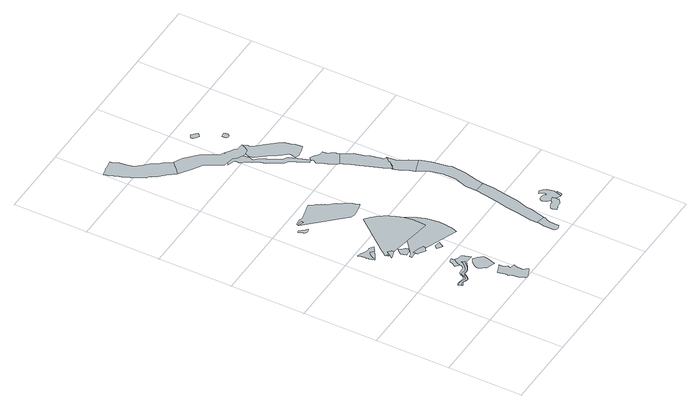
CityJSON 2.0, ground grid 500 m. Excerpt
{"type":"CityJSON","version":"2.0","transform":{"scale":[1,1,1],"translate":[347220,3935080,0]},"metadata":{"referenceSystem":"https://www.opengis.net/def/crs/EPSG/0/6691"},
"CityObjects":{
"object1":{"type":"GenericCityObject","attributes":{"prefecture":"14","disasterType":"2","areaType":"2","zoneNumber":81002,"zoneName":"鬼久保沢","status":"0"},"geometry":[{"type":"MultiSurface","lod":"1","boundaries":[[[0,1,2,3,4,5,6,7,8,9,10,11,12,13,14,15,16,17,18,19,20,21,22,23,24,25,26,27,28,29,30,31,32]]]}]},
"object2":{"type":"GenericCityObject","attributes":{"prefecture":"14","disasterType":"2","areaType":"1","zoneNumber":81002,"zoneName":"鬼久保沢","status":"0"},"geometry":[{"type":"MultiSurface","lod":"1","boundaries":[[[33,34,35,36,37,38,39,40,41,42,43,44,45,46,47,48,49,50,51,52,53,54,55,56,57,58,59,60,61,62,63,64,65,66,67,68,69,70,71,72,73,74,75,76,77,78,79,80,81,82,83,84,85,86,87,88,89,90,91,92,93,94,95,96,97]]]}]},
"object3":{"type":"GenericCityObject","attributes":{"prefecture":"14","disasterType":"1","areaType":"2","zoneNumber":"151-H26-38004","zoneName":"葉山島4","status":"0"},"geometry":[{"type":"MultiSurface","lod":"1","boundaries":[[[98,99,100,101,102,103,104,105,106,107,108,109,110,111,112]]]}]},
"object4":{"type":"GenericCityObject","attributes":{"prefecture":"14","disasterType":"1","areaType":"1","zoneNumber":"151-H26-38004","zoneName":"葉山島4","status":"0"},"geometry":[{"type":"MultiSurface","lod":"1","boundaries":[[[113,114,115,112,98,99,100,116,117,118,119,120,121,122,123,124,125,126,127,128,129,130,131,132]]]}]},
"object5":{"type":"GenericCityObject","attributes":{"prefecture":"14","disasterType":"2","areaType":"2","zoneNumber":81003,"zoneName":"中平沢北第二沢","status":"0"},"geometry":[{"type":"MultiSurface","lod":"1","boundaries":[[[133,134,135,136,137]]]}]},
"object6":{"type":"GenericCityObject","attributes":{"prefecture":"14","disasterType":"1","areaType":"1","zoneNumber":"151-H26-38004","zoneName":"葉山島4","status":"0"},"geometry":[{"type":"MultiSurface","lod":"1","boundaries":[[[138,139,140,141,142,143,144,145,146,147,148,149,150,151,152]]]}]},
"object7":{"type":"GenericCityObject","attributes":{"prefecture":"14","disasterType":"1","areaType":"1","zoneNumber":"151-H26-38005","zoneName":"葉山島5","status":"0"},"geometry":[{"type":"MultiSurface","lod":"1","boundaries":[[[153,154,155,156,157,158,159,160,161,162,163,164,165,166,167,168,169,170,171]]]}]},
"object8":{"type":"GenericCityObject","attributes":{"prefecture":"14","disasterType":"1","areaType":"1","zoneNumber":"151-H26-38005","zoneName":"葉山島5","status":"0"},"geometry":[{"type":"MultiSurface","lod":"1","boundaries":[[[172,173,174,175,176,177,178,179,180,181,182,183,184,185,186,187,188,189,190,191,192,193,194,195,196,197,198,199,200,201,202,203,204]]]}]},
"object9":{"type":"GenericCityObject","attributes":{"prefecture":"14","disasterType":"1","areaType":"1","zoneNumber":"151-H26-38004","zoneName":"葉山島4","status":"0"},"geometry":[{"type":"MultiSurface","lod":"1","boundaries":[[[205,206,207,208,209,210,211,212,213,214,215,216,217,218,219,220,221,222]]]}]},
"object10":{"type":"GenericCityObject","attributes":{"prefecture":"14","disasterType":"1","areaType":"1","zoneNumber":"151-H26-38005","zoneName":"葉山島5","status":"0"},"geometry":[{"type":"MultiSurface","lod":"1","boundaries":[[[223,224,225,226,227,228,229,230,231,232,233,234,235,236,237,238,239,240,241,242,243,244,245,246]]]}]},
"object11":{"type":"GenericCityObject","attributes":{"prefecture":"14","disasterType":"1","areaType":"1","zoneNumber":"151-H26-38004","zoneName":"葉山島4","status":"0"},"geometry":[{"type":"MultiSurface","lod":"1","boundaries":[[[247,248,249,250,251,252,253,254,255,256,257,258,259,260,261,262,263,264,265,266]]]}]},
"object12":{"type":"GenericCityObject","attributes":{"prefecture":"14","disasterType":"1","areaType":"2","zoneNumber":"151-H26-38002","zoneName":"葉山島2","status":"0"},"geometry":[{"type":"MultiSurface","lod":"1","boundaries":[[[267,268,269,270,271,272,273,274,275,276,277,278,279,280,281,282,283]]]}]},
"object13":{"type":"GenericCityObject","attributes":{"prefecture":"14","disasterType":"1","areaType":"1","zoneNumber":"151-H26-38004","zoneName":"葉山島4","status":"0"},"geometry":[{"type":"MultiSurface","lod":"1","boundaries":[[[284,285,286,287,288,289,290,291,292,293,294,295,296,297]]]}]},
"object14":{"type":"GenericCityObject","attributes":{"prefecture":"14","disasterType":"2","areaType":"2","zoneNumber":81942,"zoneName":"下倉沢南沢2","status":"0"},"geometry":[{"type":"MultiSurface","lod":"1","boundaries":[[[298,299,300,301,302,303,304]]]}]},
"object15":{"type":"GenericCityObject","attributes":{"prefecture":"14","disasterType":"2","areaType":"1","zoneNumber":81003,"zoneName":"中平沢北第二沢","status":"0"},"geometry":[{"type":"MultiSurface","lod":"1","boundaries":[[[305,306,307,308,309,310,311,312,313,314,315,316,317,318,319,320,321,322,323,324,325,326,327,328,329,330,331,332,333,334,335,336,337,338,339,340,341,342,343,344,345,346,347,348,349,350,351,352,353,354,355,356,357,358,359]]]}]},
"object16":{"type":"GenericCityObject","attributes":{"prefecture":"14","disasterType":"2","areaType":"1","zoneNumber":81301,"zoneName":"中平沢","status":"0"},"geometry":[{"type":"MultiSurface","lod":"1","boundaries":[[[360,361,362,363,364,365,366,367,368,369,370,371,372,373,374,375,376,377,378,379,380,381,382,383,384,385,386,387,388,389,390,391,392,393,394,395,396,397,398,399]]]}]},
"object17":{"type":"GenericCityObject","attributes":{"prefecture":"14","disasterType":"2","areaType":"1","zoneNumber":81942,"zoneName":"下倉沢南沢2","status":"0"},"geometry":[{"type":"MultiSurface","lod":"1","boundaries":[[[400,401,402,403,404,405,406,407,408,409,410,411,412,413,414,415,416,417,418,419,420,421,422,423,424,425,426,427,428,429,430,431,432,433,434,435,436,437,438,439,440,441,442,443,444,445,446,447,448,449]]]}]},
"object18":{"type":"GenericCityObject","attributes":{"prefecture":"14","disasterType":"1","areaType":"1","zoneNumber":"151-H26-20004","zoneName":"大島4","status":"0"},"geometry":[{"type":"MultiSurface","lod":"1","boundaries":[[[450,451,452,453,454,455,456,457,458,459,460,461,462,463,464,465,466,467,468,469,470,471,472,473,474,475,476,477,478,479,480,481,482,483,484,485,486,487,488,489,490,491]]]}]},
"object19":{"type":"GenericCityObject","attributes":{"prefecture":"14","disasterType":"1","areaType":"1","zoneNumber":"152-H26-00011","zoneName":"水郷田名1丁目1","status":"0"},"geometry":[{"type":"MultiSurface","lod":"1","boundaries":[[[492,493,494,495,496,497,498,499,500,501,502,503,504,505,506,507,508,509,510,511,512,513,514,515]]]}]},
"object20":{"type":"GenericCityObject","attributes":{"prefecture":"14","disasterType":"1","areaType":"1","zoneNumber":"151-H26-20005","zoneName":"大島5","status":"0"},"geometry":[{"type":"MultiSurface","lod":"1","boundaries":[[[516,517,518,519,520,521,522,523,524,525,526,527,528,529,530,531,532,533,534,535,536,537,538,539,540,541,542,543,544,471,545,469,467,465,464,463,462,461,459]]]}]},
"object21":{"type":"GenericCityObject","attributes":{"prefecture":"14","disasterType":"1","areaType":"1","zoneNumber":"152-H26-00015","zoneName":"田名3","status":"0"},"geometry":[{"type":"MultiSurface","lod":"1","boundaries":[[[546,547,548,549,550,551,552,553,554,555,556,557,558,559,560,561,562,563,510,509,564,507,565]]]}]},
"object22":{"type":"GenericCityObject","attributes":{"prefecture":"14","disasterType":"1","areaType":"1","zoneNumber":"151-H26-20006","zoneName":"大島6","status":"0"},"geometry":[{"type":"MultiSurface","lod":"1","boundaries":[[[566,567,568,569,570,571,572,573,574,575,576,577,578,579,580,581,582,583,584,585,586,587,588,589,590,591,592,593,594,595,596,597,598]]]}]},
"object23":{"type":"GenericCityObject","attributes":{"prefecture":"14","disasterType":"1","areaType":"1","zoneNumber":"152-H26-00011","zoneName":"水郷田名1丁目1","status":"0"},"geometry":[{"type":"MultiSurface","lod":"1","boundaries":[[[599,600,601,602,603,604,605,606,607,608,609,610,611,612,613,614,615,616,617,618,619,620,621,622,623,624,625]]]}]},
"object24":{"type":"GenericCityObject","attributes":{"prefecture":"14","disasterType":"1","areaType":"1","zoneNumber":"152-H26-00011","zoneName":"水郷田名1丁目1","status":"0"},"geometry":[{"type":"MultiSurface","lod":"1","boundaries":[[[626,627,628,629,630,631,632,633,634,635,636,637,638,639,640,641,642,643,644,645,646,647,648,649]]]}]},
"object25":{"type":"GenericCityObject","attributes":{"prefecture":"14","disasterType":"1","areaType":"1","zoneNumber":"152-H26-00011","zoneName":"水郷田名1丁目1","status":"0"},"geometry":[{"type":"MultiSurface","lod":"1","boundaries":[[[650,651,652,653,654,655,656,657,658,659,660,661,662,663,664,665,666,667,668]]]}]},
"object26":{"type":"GenericCityObject","attributes":{"prefecture":"14","disasterType":"1","areaType":"1","zoneNumber":"151-H26-20007","zoneName":"大島7","status":"0"},"geometry":[{"type":"MultiSurface","lod":"1","boundaries":[[[669,670,671,672,673,674,675,676,677,678,679,680,681,682,683,684,685,686,687,688,689,690,691,692,693,694,695,696]]]}]},
"object27":{"type":"GenericCityObject","attributes":{"prefecture":"14","disasterType":"1","areaType":"1","zoneNumber":"151-H26-20006","zoneName":"大島6","status":"0"},"geometry":[{"type":"MultiSurface","lod":"1","boundaries":[[[697,698,699,700,701,702,703,704,705,706,707,708,709,710,711,712,713,714,715,716,717,718,719,720,721,722,723,724,725,535,534,726,727,531,728,729,730,527,526,731,732,733,734]]]}]},
"object28":{"type":"GenericCityObject","attributes":{"prefecture":"14","disasterType":"1","areaType":"1","zoneNumber":"152-H26-00014","zoneName":"田名2","status":"0"},"geometry":[{"type":"MultiSurface","lod":"1","boundaries":[[[735,736,737,738,739,740,741,742,743,744,745,746,747,748,749,750,751,556,555,554,553,552,551,752]]]}]},
"object29":{"type":"GenericCityObject","attributes":{"prefecture":"14","disasterType":"1","areaType":"1","zoneNumber":"151-H26-20005","zoneName":"大島5","status":"0"},"geometry":[{"type":"MultiSurface","lod":"1","boundaries":[[[753,754,755,756,757,758,759,760,761,762,763,764,765,766,767,768,769,770,771]]]}]},
"object30":{"type":"GenericCityObject","attributes":{"prefecture":"14","disasterType":"1","areaType":"1","zoneNumber":"151-H26-20007","zoneName":"大島7","status":"0"},"geometry":[{"type":"MultiSurface","lod":"1","boundaries":[[[772,773,774,775,776,777,778,779,780,781,782,783,784,785,786,787,788,789,790,791,792,793,794,680,795,678,796,677,797,798]]]}]},
"object31":{"type":"GenericCityObject","attributes":{"prefecture":"14","disasterType":"1","areaType":"1","zoneNumber":"152-H26-00013","zoneName":"田名1","status":"0"},"geometry":[{"type":"MultiSurface","lod":"1","boundaries":[[[799,800,801,745,802,743,742,803,740,804,805,806,807,808,809,810,811,812,813,814,815,816,817]]]}]},
"object32":{"type":"GenericCityObject","attributes":{"prefecture":"14","disasterType":"1","areaType":"1","zoneNumber":"151-H26-20005","zoneName":"大島5","status":"0"},"geometry":[{"type":"MultiSurface","lod":"1","boundaries":[[[818,819,820,821,822,823,824,825,826,827,828,829,830,831,832,833,834,835,836,837]]]}]}
},
"vertices":[
[370,378,0],[384,392,0],[390,395,0],[379,413,0],[374,400,0],[361,385,0],[347,371,0],[333,361,0],[316,354,0],[297,358,0],[283,358,0],[276,345,0],[269,326,0],[261,316,0],[256,315,0],[247,316,0],[229,325,0],[208,329,0],[186,323,0],[188,318,0],[192,308,0],[207,316,0],[225,315,0],[242,306,0],[255,302,0],[264,305,0],[278,323,0],[286,342,0],[288,345,0],[297,346,0],[317,345,0],[337,352,0],[356,363,0],
[442,393,0],[439,403,0],[435,413,0],[432,423,0],[428,432,0],[424,441,0],[412,442,0],[401,446,0],[392,449,0],[388,449,0],[383,453,0],[381,455,0],[377,456,0],[374,455,0],[360,432,0],[358,429,0],[352,418,0],[349,407,0],[346,392,0],[345,389,0],[339,380,0],[333,377,0],[327,376,0],[318,374,0],[308,374,0],[303,374,0],[295,374,0],[289,373,0],[284,370,0],[280,367,0],[276,361,0],[271,355,0],[270,347,0],[262,333,0],[260,331,0],[258,330,0],[254,329,0],[248,327,0],[241,327,0],[230,329,0],[208,333,0],[195,332,0],[185,327,0],[195,299,0],[206,304,0],[215,309,0],[223,310,0],[240,302,0],[249,300,0],[257,300,0],[261,301,0],[265,303,0],[280,323,0],[288,334,0],[293,340,0],[297,342,0],[318,341,0],[332,344,0],[339,348,0],[359,361,0],[374,374,0],[392,385,0],[408,386,0],[445,381,0],[444,383,0],
[179,898,0],[196,909,0],[202,914,0],[204,914,0],[189,923,0],[179,932,0],[172,926,0],[169,923,0],[165,919,0],[162,914,0],[152,899,0],[146,889,0],[151,883,0],[153,882,0],[166,890,0],
[137,874,0],[138,872,0],[146,877,0],[238,937,0],[219,949,0],[210,957,0],[192,951,0],[173,957,0],[140,975,0],[117,983,0],[124,959,0],[124,956,0],[126,948,0],[127,940,0],[126,933,0],[125,932,0],[124,923,0],[127,923,0],[129,919,0],[127,907,0],
[208,823,0],[213,825,0],[210,833,0],[205,831,0],[206,828,0],
[217,797,0],[237,804,0],[240,805,0],[260,813,0],[254,827,0],[236,844,0],[227,829,0],[221,820,0],[214,810,0],[209,804,0],[208,803,0],[202,796,0],[203,796,0],[207,794,0],[212,795,0],
[376,455,0],[372,469,0],[371,475,0],[370,479,0],[346,474,0],[337,449,0],[329,436,0],[324,426,0],[330,422,0],[332,420,0],[342,411,0],[349,406,0],[358,400,0],[372,389,0],[383,406,0],[380,427,0],[378,436,0],[382,435,0],[377,452,0],
[444,7,0],[446,5,0],[452,2,0],[455,2,0],[456,3,0],[465,3,0],[468,4,0],[476,8,0],[479,9,0],[521,28,0],[512,45,0],[501,55,0],[499,69,0],[501,84,0],[501,97,0],[510,124,0],[476,132,0],[482,150,0],[467,175,0],[463,202,0],[429,188,0],[427,187,0],[402,177,0],[401,176,0],[405,161,0],[410,144,0],[413,130,0],[414,122,0],[409,108,0],[421,94,0],[422,81,0],[428,49,0],[433,35,0],
[281,730,0],[294,731,0],[309,731,0],[310,731,0],[321,748,0],[317,765,0],[298,781,0],[286,799,0],[276,786,0],[275,784,0],[265,772,0],[260,766,0],[258,764,0],[265,760,0],[266,748,0],[269,736,0],[271,729,0],[278,730,0],
[379,299,0],[380,294,0],[392,276,0],[404,265,0],[403,256,0],[408,254,0],[412,252,0],[431,245,0],[438,242,0],[461,233,0],[472,264,0],[480,293,0],[483,315,0],[475,332,0],[459,349,0],[432,368,0],[424,363,0],[423,363,0],[417,359,0],[413,358,0],[408,354,0],[391,333,0],[380,313,0],[377,307,0],
[365,653,0],[375,660,0],[376,661,0],[385,668,0],[386,678,0],[373,687,0],[357,694,0],[335,701,0],[311,705,0],[312,699,0],[312,693,0],[312,687,0],[312,683,0],[312,677,0],[323,671,0],[333,667,0],[342,658,0],[349,651,0],[357,647,0],[362,650,0],
[176,1360,0],[172,1365,0],[168,1369,0],[161,1376,0],[155,1382,0],[152,1386,0],[144,1396,0],[139,1401,0],[134,1401,0],[125,1397,0],[131,1383,0],[139,1368,0],[144,1359,0],[145,1358,0],[151,1350,0],[163,1349,0],[179,1357,0],
[449,586,0],[456,599,0],[456,600,0],[464,615,0],[445,619,0],[431,623,0],[424,618,0],[423,616,0],[417,611,0],[415,609,0],[409,604,0],[430,588,0],[444,578,0],[448,586,0],
[183,1427,0],[202,1421,0],[219,1413,0],[224,1428,0],[205,1432,0],[185,1433,0],[184,1429,0],
[564,786,0],[565,799,0],[566,811,0],[566,824,0],[566,837,0],[566,849,0],[565,862,0],[563,874,0],[562,887,0],[559,899,0],[557,911,0],[554,923,0],[550,935,0],[546,947,0],[542,959,0],[537,971,0],[532,982,0],[526,994,0],[520,1005,0],[514,1015,0],[507,1026,0],[500,1036,0],[493,1046,0],[483,1059,0],[473,1070,0],[464,1080,0],[456,1088,0],[445,1098,0],[437,1104,0],[433,1108,0],[428,1112,0],[423,1116,0],[230,877,0],[216,859,0],[205,845,0],[201,841,0],[211,817,0],[216,816,0],[234,814,0],[256,810,0],[279,807,0],[302,803,0],[325,800,0],[348,796,0],[371,793,0],[393,789,0],[416,786,0],[439,782,0],[462,779,0],[485,775,0],[507,772,0],[530,768,0],[553,765,0],[560,764,0],[562,774,0],
[610,597,0],[614,609,0],[617,621,0],[619,634,0],[621,646,0],[623,659,0],[624,671,0],[625,684,0],[625,696,0],[625,709,0],[625,721,0],[624,734,0],[622,746,0],[621,759,0],[618,771,0],[616,783,0],[613,796,0],[609,808,0],[605,820,0],[601,831,0],[596,843,0],[591,854,0],[585,866,0],[579,877,0],[573,888,0],[566,898,0],[559,909,0],[552,919,0],[549,922,0],[293,716,0],[284,712,0],[274,709,0],[264,708,0],[267,691,0],[286,693,0],[297,693,0],[303,691,0],[308,689,0],[602,574,0],[606,585,0],
[248,1437,0],[229,1444,0],[228,1444,0],[209,1445,0],[186,1439,0],[182,1423,0],[198,1406,0],[409,1188,0],[418,1186,0],[430,1186,0],[433,1183,0],[447,1185,0],[468,1185,0],[474,1188,0],[486,1189,0],[498,1191,0],[513,1195,0],[521,1196,0],[522,1200,0],[531,1200,0],[527,1210,0],[524,1216,0],[519,1228,0],[517,1245,0],[511,1256,0],[500,1277,0],[490,1291,0],[476,1308,0],[470,1320,0],[466,1329,0],[459,1336,0],[453,1346,0],[446,1353,0],[438,1359,0],[429,1374,0],[426,1382,0],[424,1385,0],[418,1388,0],[416,1391,0],[415,1399,0],[413,1403,0],[406,1409,0],[404,1412,0],[403,1416,0],[403,1419,0],[402,1423,0],[392,1437,0],[381,1449,0],[375,1457,0],[369,1467,0],
[14,2647,0],[41,2581,0],[43,2567,0],[64,2517,0],[109,2431,0],[124,2429,0],[130,2410,0],[153,2376,0],[189,2342,0],[231,2289,0],[267,2321,0],[268,2322,0],[271,2324,0],[276,2330,0],[280,2334,0],[283,2337,0],[288,2342,0],[297,2351,0],[301,2354,0],[303,2355,0],[304,2356,0],[311,2362,0],[274,2414,0],[254,2436,0],[227,2478,0],[206,2503,0],[194,2513,0],[163,2551,0],[151,2594,0],[146,2641,0],[130,2673,0],[128,2695,0],[118,2695,0],[112,2695,0],[107,2694,0],[98,2691,0],[90,2690,0],[68,2688,0],[62,2687,0],[56,2685,0],[48,2683,0],[7,2673,0],
[907,107,0],[909,79,0],[913,66,0],[922,58,0],[936,62,0],[937,62,0],[945,65,0],[946,65,0],[955,68,0],[954,74,0],[954,86,0],[955,99,0],[956,139,0],[963,157,0],[973,173,0],[975,183,0],[966,184,0],[965,185,0],[957,186,0],[956,186,0],[916,193,0],[917,188,0],[916,185,0],[907,143,0],
[318,2231,0],[371,2195,0],[404,2147,0],[431,2107,0],[442,2082,0],[511,2073,0],[535,2045,0],[582,2025,0],[619,2030,0],[630,2039,0],[638,2055,0],[639,2057,0],[641,2061,0],[643,2066,0],[645,2071,0],[646,2073,0],[647,2075,0],[649,2078,0],[650,2079,0],[651,2082,0],[629,2084,0],[610,2086,0],[593,2101,0],[562,2122,0],[526,2144,0],[509,2151,0],[491,2191,0],[447,2262,0],[369,2333,0],[311,2361,0],
[1002,284,0],[1005,325,0],[1030,400,0],[1043,489,0],[1057,578,0],[1061,653,0],[1054,653,0],[1051,653,0],[1037,654,0],[1036,654,0],[987,655,0],[976,592,0],[960,498,0],[944,421,0],[934,353,0],[927,296,0],[913,241,0],[915,193,0],[967,185,0],[984,227,0],
[502,2051,0],[503,2012,0],[530,1986,0],[542,1950,0],[564,1921,0],[577,1874,0],[639,1778,0],[663,1764,0],[679,1724,0],[714,1649,0],[722,1653,0],[723,1653,0],[727,1655,0],[736,1660,0],[711,1733,0],[688,1785,0],[659,1808,0],[612,1893,0],[589,1939,0],[562,1961,0],[576,1990,0],[566,2052,0],[538,2075,0],[535,2134,0],[531,2129,0],[529,2126,0],[524,2120,0],[520,2116,0],[511,2107,0],[503,2100,0],[493,2093,0],[489,2091,0],[452,2065,0],
[1067,178,0],[1067,177,0],[1071,166,0],[1071,165,0],[1075,151,0],[1095,155,0],[1101,161,0],[1107,161,0],[1121,162,0],[1135,163,0],[1164,188,0],[1157,196,0],[1164,201,0],[1162,209,0],[1161,211,0],[1159,217,0],[1159,218,0],[1157,227,0],[1143,227,0],[1123,217,0],[1120,209,0],[1119,207,0],[1106,209,0],[1088,203,0],[1080,197,0],[1075,194,0],[1065,186,0],
[1107,240,0],[1120,232,0],[1129,222,0],[1195,191,0],[1215,250,0],[1203,295,0],[1188,316,0],[1170,327,0],[1161,324,0],[1158,322,0],[1156,322,0],[1148,319,0],[1166,300,0],[1167,281,0],[1165,277,0],[1161,266,0],[1152,285,0],[1134,290,0],[1109,287,0],[1107,283,0],[1104,279,0],[1103,276,0],[1102,275,0],[1098,267,0],
[1184,197,0],[1197,192,0],[1209,193,0],[1212,202,0],[1213,205,0],[1214,209,0],[1215,212,0],[1217,219,0],[1216,222,0],[1218,223,0],[1217,227,0],[1216,232,0],[1208,228,0],[1207,227,0],[1202,225,0],[1197,222,0],[1196,221,0],[1184,213,0],[1173,204,0],
[740,1595,0],[748,1570,0],[757,1550,0],[767,1535,0],[780,1512,0],[790,1495,0],[794,1490,0],[834,1514,0],[837,1515,0],[862,1530,0],[863,1531,0],[870,1535,0],[865,1543,0],[866,1558,0],[850,1587,0],[838,1600,0],[835,1632,0],[802,1635,0],[800,1641,0],[778,1660,0],[749,1669,0],[743,1662,0],[742,1661,0],[740,1658,0],[739,1658,0],[733,1651,0],[746,1644,0],[729,1617,0],
[588,1967,0],[642,1902,0],[674,1847,0],[692,1825,0],[722,1793,0],[716,1767,0],[710,1748,0],[737,1740,0],[777,1747,0],[779,1747,0],[779,1748,0],[781,1748,0],[784,1749,0],[787,1750,0],[792,1752,0],[798,1753,0],[805,1756,0],[811,1757,0],[812,1758,0],[820,1761,0],[816,1782,0],[814,1806,0],[804,1834,0],[796,1874,0],[775,1905,0],[726,1960,0],[671,2023,0],[663,2038,0],[664,2050,0],[649,2077,0],[647,2074,0],[645,2070,0],[643,2065,0],[640,2059,0],[632,2045,0],[630,2045,0],[597,2039,0],[580,1995,0],
[1095,793,0],[1106,893,0],[1096,917,0],[1081,1020,0],[1060,1078,0],[1052,1092,0],[1044,1089,0],[1043,1089,0],[1006,1075,0],[1003,1074,0],[959,1058,0],[967,1047,0],[996,996,0],[1018,906,0],[1018,877,0],[1019,815,0],[989,729,0],[1070,703,0],
[560,2368,0],[578,2353,0],[593,2344,0],[600,2350,0],[601,2351,0],[605,2355,0],[605,2356,0],[606,2357,0],[608,2359,0],[612,2364,0],[599,2378,0],[580,2393,0],[577,2395,0],[568,2390,0],[565,2389,0],[564,2388,0],[563,2388,0],[560,2384,0],[556,2380,0],
[804,1468,0],[821,1427,0],[836,1378,0],[859,1320,0],[890,1245,0],[916,1190,0],[946,1225,0],[949,1228,0],[955,1236,0],[958,1245,0],[963,1252,0],[965,1255,0],[967,1256,0],[969,1259,0],[973,1263,0],[974,1265,0],[975,1266,0],[980,1273,0],[965,1277,0],[945,1362,0],[929,1402,0],[915,1463,0],[884,1511,0],[865,1532,0],[845,1520,0],[833,1513,0],[794,1489,0],
[911,1175,0],[924,1135,0],[944,1110,0],[1005,1075,0],[1044,1090,0],[1026,1146,0],[1005,1173,0],[992,1197,0],[987,1214,0],[982,1271,0],[979,1268,0],[975,1264,0],[960,1247,0],[958,1242,0],[956,1235,0],[950,1225,0],[948,1222,0],[935,1201,0],[907,1193,0],
[661,2206,0],[667,2192,0],[673,2190,0],[681,2192,0],[683,2192,0],[684,2193,0],[686,2194,0],[687,2194,0],[689,2198,0],[690,2200,0],[695,2206,0],[697,2211,0],[693,2221,0],[687,2231,0],[684,2231,0],[677,2229,0],[674,2229,0],[670,2228,0],[669,2228,0],[660,2226,0]
]}
